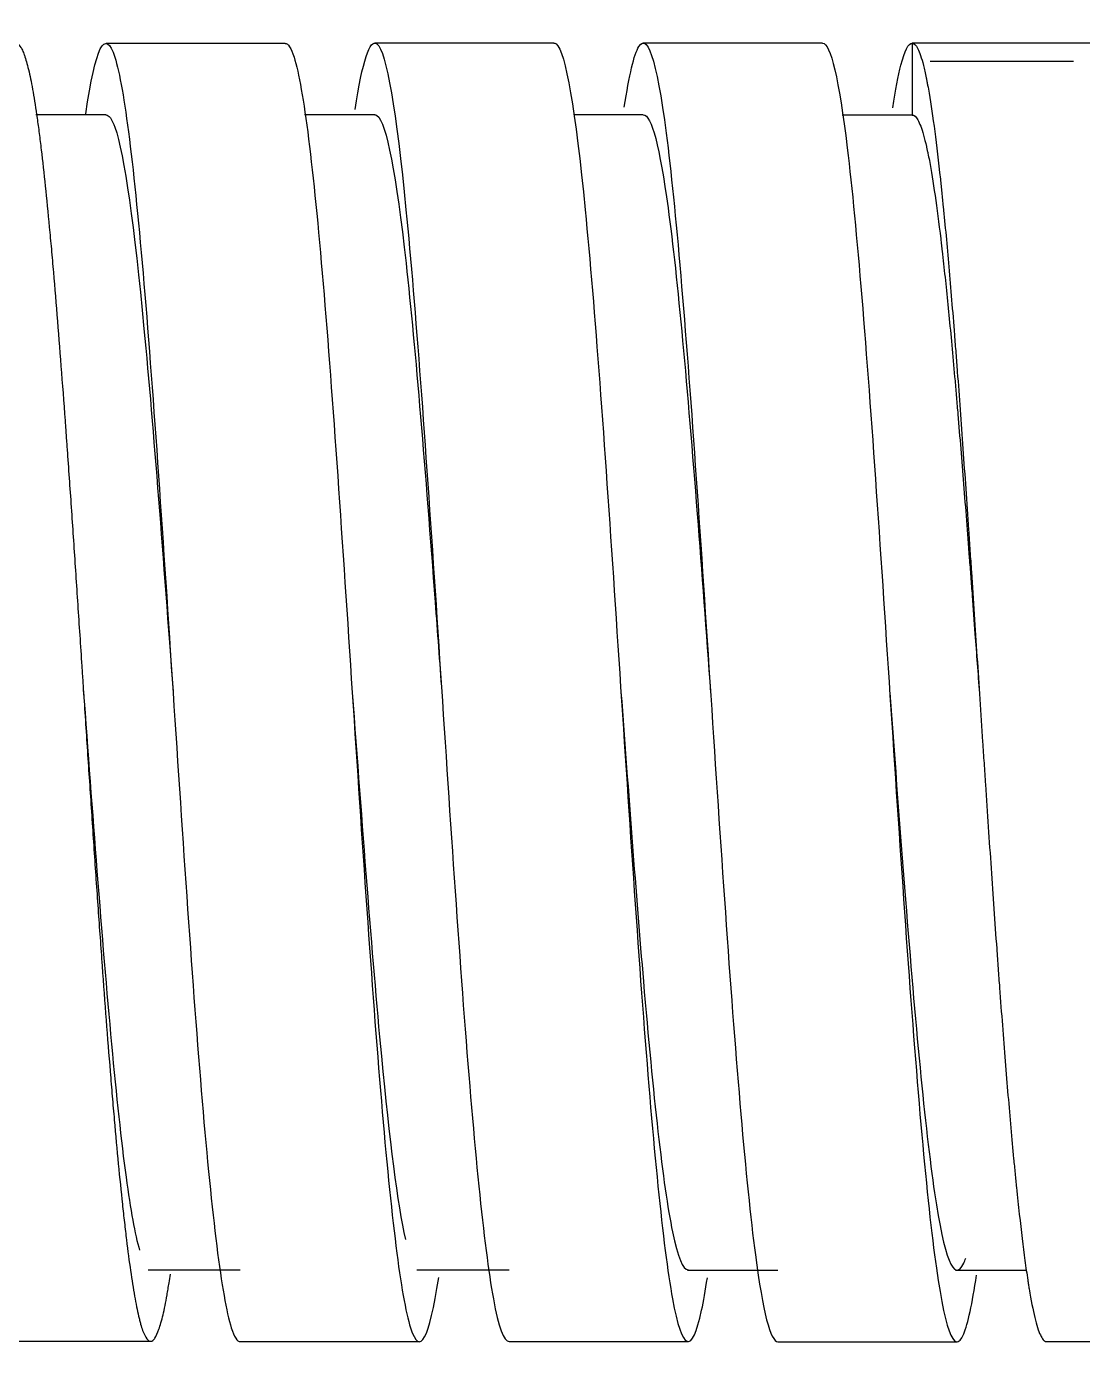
# Model space of a CAD drawing. Extents: x 1488 to 2842, y 0 to 992.
# Drawn here: x 1852.71 to 1864.49, y 789.02 to 803.88 of the extents above; entities that cross this region are included whole.
import ezdxf

# ---------------------------------------------------------------- set-up
doc = ezdxf.new("R2010")
doc.units = 0
doc.header["$LTSCALE"] = 10
doc.header["$MEASUREMENT"] = 0
doc.layers.add('1', color=7, linetype='CONTINUOUS')

msp = doc.modelspace()

# ---------------------------------------------------------------- linework, layer by layer
at = {"layer": '1', "color": 7, "linetype": 'Continuous', "lineweight": -3}
msp.add_line((1862.59, 802.889), (1861.809, 802.889), dxfattribs=at)
for points, knots in [([(1853.366, 802.903), (1853.474, 803.648), (1853.69, 804.103), (1854.015, 801.371), (1854.34, 796.443), (1854.665, 791.514), (1854.915, 789.415), (1855.056, 789.196), (1855.089, 789.196)], [0, 0, 0, 0, 0.188474, 0.376996, 0.565518, 0.75404, 0.942562, 1, 1, 1, 1]), ([(1859.377, 802.975), (1859.431, 803.334), (1859.594, 804.03), (1859.865, 803.011), (1860.19, 798.863), (1860.515, 793.636), (1860.816, 789.96), (1861.008, 789.194), (1861.092, 789.195)], [0, 0, 0, 0, 0.09537, 0.284871, 0.474372, 0.663873, 0.853374, 1, 1, 1, 1]), ([(1852.589, 803.685), (1852.592, 803.685), (1852.609, 803.683), (1852.626, 803.667), (1852.649, 803.631), (1852.656, 803.616), (1852.668, 803.59), (1852.672, 803.581), (1852.679, 803.56), (1852.683, 803.55), (1852.702, 803.493), (1852.732, 803.382), (1852.762, 803.23), (1852.792, 803.057), (1852.807, 802.961), (1852.826, 802.826), (1852.83, 802.799), (1852.838, 802.742), (1852.842, 802.713), (1852.853, 802.625), (1852.861, 802.563), (1852.883, 802.373), (1852.898, 802.238), (1852.928, 801.951), (1852.943, 801.799), (1852.966, 801.558), (1852.974, 801.476), (1852.985, 801.35), (1852.989, 801.307), (1852.996, 801.221), (1853, 801.177), (1853.019, 800.958), (1853.034, 800.776), (1853.064, 800.402), (1853.079, 800.209), (1853.11, 799.812), (1853.125, 799.609), (1853.144, 799.346), (1853.147, 799.293), (1853.155, 799.187), (1853.159, 799.134), (1853.17, 798.972), (1853.178, 798.864), (1853.201, 798.538), (1853.216, 798.318), (1853.246, 797.874), (1853.261, 797.65), (1853.291, 797.196), (1853.306, 796.967), (1853.325, 796.679), (1853.329, 796.621), (1853.336, 796.506), (1853.348, 796.333), (1853.359, 796.161), (1853.382, 795.818), (1853.397, 795.591), (1853.427, 795.139), (1853.442, 794.914), (1853.465, 794.579), (1853.472, 794.468), (1853.487, 794.246), (1853.495, 794.137), (1853.518, 793.811), (1853.533, 793.599), (1853.563, 793.185), (1853.578, 792.983), (1853.608, 792.589), (1853.623, 792.398), (1853.642, 792.164), (1853.646, 792.118), (1853.653, 792.026), (1853.665, 791.89), (1853.676, 791.758), (1853.699, 791.5), (1853.729, 791.172), (1853.759, 790.874), (1853.782, 790.662), (1853.789, 790.593), (1853.801, 790.493), (1853.805, 790.46), (1853.812, 790.395), (1853.816, 790.364), (1853.835, 790.208), (1853.865, 789.98), (1853.91, 789.695), (1853.94, 789.545), (1853.959, 789.465), (1853.963, 789.449), (1853.971, 789.42), (1853.974, 789.406), (1853.986, 789.366), (1853.993, 789.342), (1854.016, 789.28), (1854.031, 789.249), (1854.061, 789.209), (1854.076, 789.199), (1854.099, 789.201), (1854.106, 789.204), (1854.118, 789.213), (1854.122, 789.217), (1854.129, 789.226), (1854.133, 789.23), (1854.152, 789.259), (1854.167, 789.292), (1854.197, 789.378), (1854.213, 789.431), (1854.243, 789.559), (1854.258, 789.633), (1854.277, 789.739), (1854.28, 789.761), (1854.288, 789.806), (1854.292, 789.829), (1854.301, 789.884), (1854.306, 789.916), (1854.31, 789.95)], [0, 0, 0, 0, 0.003845, 0.03018, 0.03018, 0.043348, 0.043348, 0.049932, 0.049932, 0.056516, 0.056516, 0.082851, 0.109186, 0.109186, 0.135521, 0.135521, 0.142105, 0.142105, 0.148689, 0.148689, 0.161856, 0.161856, 0.188191, 0.188191, 0.214527, 0.214527, 0.227694, 0.227694, 0.234278, 0.234278, 0.240862, 0.240862, 0.267197, 0.267197, 0.293532, 0.293532, 0.319867, 0.319867, 0.326451, 0.326451, 0.333035, 0.333035, 0.346203, 0.346203, 0.372538, 0.372538, 0.398873, 0.398873, 0.425208, 0.425208, 0.431792, 0.431792, 0.438376, 0.451543, 0.451543, 0.477879, 0.477879, 0.504214, 0.504214, 0.517381, 0.517381, 0.530549, 0.530549, 0.556884, 0.556884, 0.583219, 0.583219, 0.609555, 0.609555, 0.616138, 0.616138, 0.622722, 0.63589, 0.63589, 0.662225, 0.68856, 0.68856, 0.701728, 0.701728, 0.708311, 0.708311, 0.714895, 0.714895, 0.74123, 0.767566, 0.793901, 0.793901, 0.800485, 0.800485, 0.807068, 0.807068, 0.820236, 0.820236, 0.846571, 0.846571, 0.872906, 0.872906, 0.886074, 0.886074, 0.892658, 0.892658, 0.899242, 0.899242, 0.925577, 0.925577, 0.951912, 0.951912, 0.978247, 0.978247, 0.984831, 0.984831, 0.991415, 0.991415, 1, 1, 1, 1]), ([(1855.591, 803.689), (1855.624, 803.69), (1855.766, 803.47), (1856.015, 801.371), (1856.34, 796.443), (1856.665, 791.514), (1856.987, 788.811), (1857.2, 789.223), (1857.305, 789.913)], [0, 0, 0, 0, 0.057758, 0.247415, 0.437071, 0.626728, 0.816384, 1, 1, 1, 1]), ([(1856.373, 802.95), (1856.454, 803.487), (1856.643, 804.095), (1856.94, 802.263), (1857.265, 797.668), (1857.59, 792.527), (1857.866, 789.652), (1858.032, 789.197), (1858.091, 789.197)], [0, 0, 0, 0, 0.141256, 0.330429, 0.519603, 0.708777, 0.89795, 1, 1, 1, 1]), ([(1858.591, 803.692), (1858.599, 803.692), (1858.716, 803.647), (1858.94, 802.263), (1859.265, 797.668), (1859.59, 792.527), (1859.915, 789.131), (1860.153, 789.031), (1860.283, 789.768), (1860.304, 789.908)], [0, 0, 0, 0, 0.014238, 0.203947, 0.393655, 0.583364, 0.773072, 0.962781, 1, 1, 1, 1]), ([(1861.589, 803.692), (1861.681, 803.692), (1861.882, 802.804), (1862.19, 798.863), (1862.515, 793.636), (1862.84, 789.66), (1863.105, 788.885), (1863.261, 789.619), (1863.308, 789.938)], [0, 0, 0, 0, 0.160752, 0.349788, 0.538824, 0.72786, 0.916896, 1, 1, 1, 1]), ([(1862.376, 802.969), (1862.406, 803.168), (1862.477, 803.552), (1862.549, 803.69), (1862.591, 803.689)], [0, 0, 0, 0, 0.41779, 1, 1, 1, 1]), ([(1862.59, 803.69), (1862.612, 803.69), (1862.632, 803.67), (1862.674, 803.588), (1862.695, 803.526), (1862.727, 803.402), (1862.737, 803.355), (1862.75, 803.29), (1862.753, 803.276), (1862.758, 803.249), (1862.766, 803.207), (1862.774, 803.162), (1862.8, 803.008), (1862.821, 802.866), (1862.863, 802.547), (1862.884, 802.369), (1862.91, 802.125), (1862.915, 802.074), (1862.926, 801.972), (1862.931, 801.92), (1862.947, 801.762), (1862.958, 801.653), (1862.989, 801.316), (1863.01, 801.077), (1863.041, 800.697), (1863.052, 800.567), (1863.067, 800.366), (1863.073, 800.298), (1863.083, 800.161), (1863.089, 800.092), (1863.115, 799.744), (1863.136, 799.457), (1863.178, 798.869), (1863.198, 798.568), (1863.225, 798.181), (1863.23, 798.103), (1863.238, 797.986), (1863.241, 797.946), (1863.246, 797.868), (1863.259, 797.672), (1863.283, 797.318), (1863.304, 797.002), (1863.324, 796.686), (1863.335, 796.527), (1863.356, 796.21), (1863.366, 796.051), (1863.382, 795.813), (1863.387, 795.733), (1863.398, 795.574), (1863.403, 795.494), (1863.43, 795.097), (1863.45, 794.786), (1863.492, 794.175), (1863.513, 793.876), (1863.539, 793.509), (1863.547, 793.4), (1863.555, 793.291), (1863.56, 793.219), (1863.563, 793.183), (1863.576, 793.004), (1863.587, 792.864), (1863.618, 792.454), (1863.639, 792.194), (1863.681, 791.697), (1863.702, 791.461), (1863.728, 791.182), (1863.734, 791.128), (1863.744, 791.02), (1863.749, 790.968), (1863.765, 790.813), (1863.776, 790.715), (1863.807, 790.431), (1863.828, 790.259), (1863.859, 790.026), (1863.87, 789.953), (1863.883, 789.867), (1863.886, 789.85), (1863.891, 789.817), (1863.899, 789.769), (1863.907, 789.723), (1863.933, 789.577), (1863.954, 789.481), (1863.995, 789.331), (1864.016, 789.275), (1864.043, 789.232), (1864.048, 789.224), (1864.059, 789.212), (1864.064, 789.207), (1864.076, 789.199), (1864.083, 789.196), (1864.09, 789.196)], [0, 0, 0, 0, 0.04195, 0.04195, 0.0839, 0.0839, 0.104875, 0.104875, 0.110118, 0.110118, 0.115362, 0.125849, 0.125849, 0.167799, 0.167799, 0.209749, 0.209749, 0.220237, 0.220237, 0.230724, 0.230724, 0.251699, 0.251699, 0.293649, 0.293649, 0.314624, 0.314624, 0.325111, 0.325111, 0.335599, 0.335599, 0.377548, 0.377548, 0.419498, 0.419498, 0.429986, 0.429986, 0.435229, 0.435229, 0.440473, 0.461448, 0.482423, 0.482423, 0.503398, 0.503398, 0.524373, 0.524373, 0.53486, 0.53486, 0.545348, 0.545348, 0.587298, 0.587298, 0.629247, 0.629247, 0.639735, 0.644979, 0.644979, 0.650222, 0.650222, 0.671197, 0.671197, 0.713147, 0.713147, 0.755097, 0.755097, 0.765584, 0.765584, 0.776072, 0.776072, 0.797047, 0.797047, 0.838996, 0.838996, 0.859971, 0.859971, 0.865215, 0.865215, 0.870459, 0.880946, 0.880946, 0.922896, 0.922896, 0.964846, 0.964846, 0.975333, 0.975333, 0.985821, 0.985821, 1, 1, 1, 1]), ([(1853.591, 802.89), (1853.624, 802.89), (1853.766, 802.695), (1854.015, 800.83), (1854.232, 797.912), (1854.34, 796.454)], [0, 0, 0, 0, 0.132295, 0.566707, 1, 1, 1, 1]), ([(1856.591, 802.892), (1856.599, 802.892), (1856.716, 802.852), (1856.94, 801.621), (1857.182, 798.582), (1857.315, 796.784), (1857.34, 796.448)], [0, 0, 0, 0, 0.032765, 0.466542, 0.90032, 1, 1, 1, 1]), ([(1859.589, 802.892), (1859.681, 802.893), (1859.882, 802.103), (1860.132, 799.257), (1860.291, 797.115), (1860.341, 796.438)], [0, 0, 0, 0, 0.367779, 0.800024, 1, 1, 1, 1]), ([(1862.59, 802.889), (1862.612, 802.89), (1862.633, 802.871), (1862.675, 802.797), (1862.696, 802.741), (1862.728, 802.627), (1862.739, 802.584), (1862.752, 802.525), (1862.755, 802.512), (1862.76, 802.487), (1862.769, 802.449), (1862.777, 802.408), (1862.803, 802.267), (1862.824, 802.138), (1862.867, 801.846), (1862.888, 801.684), (1862.912, 801.483), (1862.914, 801.46), (1862.92, 801.415), (1862.928, 801.346), (1862.936, 801.275), (1862.952, 801.131), (1862.962, 801.031), (1862.994, 800.724), (1863.015, 800.507), (1863.047, 800.162), (1863.058, 800.043), (1863.074, 799.86), (1863.079, 799.799), (1863.09, 799.674), (1863.095, 799.611), (1863.122, 799.296), (1863.143, 799.036), (1863.185, 798.502), (1863.207, 798.228), (1863.233, 797.877), (1863.239, 797.806), (1863.249, 797.665), (1863.255, 797.594), (1863.271, 797.381), (1863.281, 797.239), (1863.308, 796.877), (1863.325, 796.656), (1863.341, 796.435)], [0, 0, 0, 0, 0.084933, 0.084933, 0.169866, 0.169866, 0.212332, 0.212332, 0.222949, 0.222949, 0.233565, 0.254799, 0.254799, 0.339732, 0.339732, 0.424665, 0.424665, 0.435281, 0.435281, 0.445898, 0.467131, 0.467131, 0.509597, 0.509597, 0.59453, 0.59453, 0.636997, 0.636997, 0.65823, 0.65823, 0.679463, 0.679463, 0.764396, 0.764396, 0.849329, 0.849329, 0.870562, 0.870562, 0.891796, 0.891796, 0.934262, 0.934262, 1, 1, 1, 1]), ([(1853.338, 796.473), (1853.389, 795.787), (1853.548, 793.636), (1853.757, 791.261), (1853.915, 790.391), (1853.966, 790.216)], [0, 0, 0, 0, 0.242732, 0.76078, 1, 1, 1, 1]), ([(1856.34, 796.454), (1856.34, 796.45), (1856.448, 794.985), (1856.647, 792.311), (1856.845, 790.728), (1856.934, 790.336)], [0, 0, 0, 0, 0.001408, 0.548048, 1, 1, 1, 1]), ([(1859.34, 796.448), (1859.424, 795.321), (1859.615, 792.728), (1859.865, 790.403), (1860.032, 789.997), (1860.09, 789.997)], [0, 0, 0, 0, 0.333681, 0.766916, 1, 1, 1, 1]), ([(1862.341, 796.438), (1862.399, 795.651), (1862.566, 793.4), (1862.84, 790.409), (1863.065, 789.823), (1863.181, 790.107), (1863.188, 790.128)], [0, 0, 0, 0, 0.206023, 0.589427, 0.97283, 1, 1, 1, 1])]:
    msp.add_open_spline(points, degree=3, knots=knots, dxfattribs=at)
for points, degree in [([(1855.592, 803.689), (1854.592, 803.689), (1853.592, 803.689)], 2), ([(1858.591, 803.692), (1857.591, 803.692), (1856.591, 803.692)], 2), ([(1861.589, 803.692), (1860.589, 803.692), (1859.589, 803.692)], 2), ([(1862.59, 803.693), (1862.59, 803.426), (1862.59, 803.159), (1862.59, 802.893)], 3), ([(1864.59, 803.69), (1863.924, 803.69), (1863.257, 803.69), (1862.59, 803.69)], 3), ([(1862.79, 803.49), (1863.324, 803.49), (1863.857, 803.49), (1864.39, 803.49)], 3), ([(1853.592, 802.89), (1853.2, 802.89), (1852.809, 802.89)], 2), ([(1856.591, 802.892), (1856.2, 802.892), (1855.808, 802.892)], 2), ([(1859.589, 802.892), (1859.202, 802.892), (1858.815, 802.892)], 2), ([(1854.341, 796.441), (1854.341, 796.441), (1854.341, 796.441)], 2), ([(1854.062, 789.996), (1854.576, 789.996), (1855.089, 789.996)], 2), ([(1857.06, 789.997), (1857.575, 789.997), (1858.091, 789.997)], 2), ([(1860.081, 789.995), (1860.586, 789.995), (1861.092, 789.995)], 2), ([(1863.074, 789.995), (1863.471, 789.995), (1863.868, 789.995)], 2), ([(1852.077, 789.2), (1854.101, 789.2)], 1), ([(1855.089, 789.196), (1856.089, 789.196), (1857.089, 789.196)], 2), ([(1858.091, 789.197), (1859.091, 789.197), (1860.091, 789.197)], 2), ([(1861.092, 789.195), (1862.092, 789.195), (1863.092, 789.195)], 2), ([(1864.079, 789.196), (1865.091, 789.196), (1866.103, 789.196)], 2)]:
    msp.add_open_spline(points, degree=degree, dxfattribs=at)

doc.saveas('drawing.dxf')
